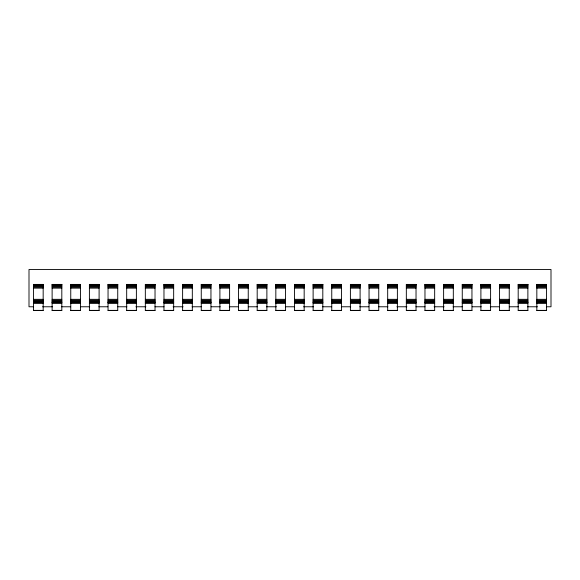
<?xml version="1.0" encoding="UTF-8"?>
<svg xmlns="http://www.w3.org/2000/svg" width="580" height="580" viewBox="0 0 580 580"><rect width="100%" height="100%" fill="white"/><g stroke="black" fill="none" stroke-linecap="round" stroke-linejoin="round"><path stroke-width="0.87" d="M33.473 284.534L43.166 284.534M52.12 284.534L61.814 284.534M70.76 284.534L80.453 284.534M89.4 284.534L99.1 284.534M108.047 284.534L117.74 284.534M126.687 284.534L136.38 284.534M145.334 284.534L155.027 284.534M163.973 284.534L173.666 284.534M182.62 284.534L192.313 284.534M201.26 284.534L210.953 284.534M219.9 284.534L229.6 284.534M238.547 284.534L248.24 284.534M257.187 284.534L266.88 284.534M275.833 284.534L285.527 284.534M294.473 284.534L304.166 284.534M313.12 284.534L322.813 284.534M331.76 284.534L341.453 284.534M350.4 284.534L360.1 284.534M369.047 284.534L378.74 284.534M387.686 284.534L397.38 284.534M406.334 284.534L416.027 284.534M424.973 284.534L434.666 284.534M443.62 284.534L453.313 284.534M462.26 284.534L471.953 284.534M480.9 284.534L490.6 284.534M499.547 284.534L509.24 284.534M518.187 284.534L527.88 284.534M536.833 284.534L546.527 284.534M33.473 284.903L43.166 284.903M52.12 284.903L61.814 284.903M70.76 284.903L80.453 284.903M89.4 284.903L99.1 284.903M108.047 284.903L117.74 284.903M126.687 284.903L136.38 284.903M145.334 284.903L155.027 284.903M163.973 284.903L173.666 284.903M182.62 284.903L192.313 284.903M201.26 284.903L210.953 284.903M219.9 284.903L229.6 284.903M238.547 284.903L248.24 284.903M257.187 284.903L266.88 284.903M275.833 284.903L285.527 284.903M294.473 284.903L304.166 284.903M313.12 284.903L322.813 284.903M331.76 284.903L341.453 284.903M350.4 284.903L360.1 284.903M369.047 284.903L378.74 284.903M387.686 284.903L397.38 284.903M406.334 284.903L416.027 284.903M424.973 284.903L434.666 284.903M443.62 284.903L453.313 284.903M462.26 284.903L471.953 284.903M480.9 284.903L490.6 284.903M499.547 284.903L509.24 284.903M518.187 284.903L527.88 284.903M536.833 284.903L546.527 284.903M33.473 285.498L43.166 285.498M52.12 285.498L61.814 285.498M70.76 285.498L80.453 285.498M89.4 285.498L99.1 285.498M108.047 285.498L117.74 285.498M126.687 285.498L136.38 285.498M145.334 285.498L155.027 285.498M163.973 285.498L173.666 285.498M182.62 285.498L192.313 285.498M201.26 285.498L210.953 285.498M219.9 285.498L229.6 285.498M238.547 285.498L248.24 285.498M257.187 285.498L266.88 285.498M275.833 285.498L285.527 285.498M294.473 285.498L304.166 285.498M313.12 285.498L322.813 285.498M331.76 285.498L341.453 285.498M350.4 285.498L360.1 285.498M369.047 285.498L378.74 285.498M387.686 285.498L397.38 285.498M406.334 285.498L416.027 285.498M424.973 285.498L434.666 285.498M443.62 285.498L453.313 285.498M462.26 285.498L471.953 285.498M480.9 285.498L490.6 285.498M499.547 285.498L509.24 285.498M518.187 285.498L527.88 285.498M536.833 285.498L546.527 285.498M33.473 286.274L43.166 286.274M52.12 286.274L61.814 286.274M70.76 286.274L80.453 286.274M89.4 286.274L99.1 286.274M108.047 286.274L117.74 286.274M126.687 286.274L136.38 286.274M145.334 286.274L155.027 286.274M163.973 286.274L173.666 286.274M182.62 286.274L192.313 286.274M201.26 286.274L210.953 286.274M219.9 286.274L229.6 286.274M238.547 286.274L248.24 286.274M257.187 286.274L266.88 286.274M275.833 286.274L285.527 286.274M294.473 286.274L304.166 286.274M313.12 286.274L322.813 286.274M331.76 286.274L341.453 286.274M350.4 286.274L360.1 286.274M369.047 286.274L378.74 286.274M387.686 286.274L397.38 286.274M406.334 286.274L416.027 286.274M424.973 286.274L434.666 286.274M443.62 286.274L453.313 286.274M462.26 286.274L471.953 286.274M480.9 286.274L490.6 286.274M499.547 286.274L509.24 286.274M518.187 286.274L527.88 286.274M536.833 286.274L546.527 286.274M33.473 287.173L43.166 287.173M52.12 287.173L61.814 287.173M70.76 287.173L80.453 287.173M89.4 287.173L99.1 287.173M108.047 287.173L117.74 287.173M126.687 287.173L136.38 287.173M145.334 287.173L155.027 287.173M163.973 287.173L173.666 287.173M182.62 287.173L192.313 287.173M201.26 287.173L210.953 287.173M219.9 287.173L229.6 287.173M238.547 287.173L248.24 287.173M257.187 287.173L266.88 287.173M275.833 287.173L285.527 287.173M294.473 287.173L304.166 287.173M313.12 287.173L322.813 287.173M331.76 287.173L341.453 287.173M350.4 287.173L360.1 287.173M369.047 287.173L378.74 287.173M387.686 287.173L397.38 287.173M406.334 287.173L416.027 287.173M424.973 287.173L434.666 287.173M443.62 287.173L453.313 287.173M462.26 287.173L471.953 287.173M480.9 287.173L490.6 287.173M499.547 287.173L509.24 287.173M518.187 287.173L527.88 287.173M536.833 287.173L546.527 287.173M33.473 288.137L43.166 288.137M52.12 288.137L61.814 288.137M70.76 288.137L80.453 288.137M89.4 288.137L99.1 288.137M108.047 288.137L117.74 288.137M126.687 288.137L136.38 288.137M145.334 288.137L155.027 288.137M163.973 288.137L173.666 288.137M182.62 288.137L192.313 288.137M201.26 288.137L210.953 288.137M219.9 288.137L229.6 288.137M238.547 288.137L248.24 288.137M257.187 288.137L266.88 288.137M275.833 288.137L285.527 288.137M294.473 288.137L304.166 288.137M313.12 288.137L322.813 288.137M331.76 288.137L341.453 288.137M350.4 288.137L360.1 288.137M369.047 288.137L378.74 288.137M387.686 288.137L397.38 288.137M406.334 288.137L416.027 288.137M424.973 288.137L434.666 288.137M443.62 288.137L453.313 288.137M462.26 288.137L471.953 288.137M480.9 288.137L490.6 288.137M499.547 288.137L509.24 288.137M518.187 288.137L527.88 288.137M536.833 288.137L546.527 288.137M33.473 299.324L43.166 299.324M52.12 299.324L61.814 299.324M70.76 299.324L80.453 299.324M89.4 299.324L99.1 299.324M108.047 299.324L117.74 299.324M126.687 299.324L136.38 299.324M145.334 299.324L155.027 299.324M163.973 299.324L173.666 299.324M182.62 299.324L192.313 299.324M201.26 299.324L210.953 299.324M219.9 299.324L229.6 299.324M238.547 299.324L248.24 299.324M257.187 299.324L266.88 299.324M275.833 299.324L285.527 299.324M294.473 299.324L304.166 299.324M313.12 299.324L322.813 299.324M331.76 299.324L341.453 299.324M350.4 299.324L360.1 299.324M369.047 299.324L378.74 299.324M387.686 299.324L397.38 299.324M406.334 299.324L416.027 299.324M424.973 299.324L434.666 299.324M443.62 299.324L453.313 299.324M462.26 299.324L471.953 299.324M480.9 299.324L490.6 299.324M499.547 299.324L509.24 299.324M518.187 299.324L527.88 299.324M536.833 299.324L546.527 299.324M33.473 300.288L43.166 300.288M52.12 300.288L61.814 300.288M70.76 300.288L80.453 300.288M89.4 300.288L99.1 300.288M108.047 300.288L117.74 300.288M126.687 300.288L136.38 300.288M145.334 300.288L155.027 300.288M163.973 300.288L173.666 300.288M182.62 300.288L192.313 300.288M201.26 300.288L210.953 300.288M219.9 300.288L229.6 300.288M238.547 300.288L248.24 300.288M257.187 300.288L266.88 300.288M275.833 300.288L285.527 300.288M294.473 300.288L304.166 300.288M313.12 300.288L322.813 300.288M331.76 300.288L341.453 300.288M350.4 300.288L360.1 300.288M369.047 300.288L378.74 300.288M387.686 300.288L397.38 300.288M406.334 300.288L416.027 300.288M424.973 300.288L434.666 300.288M443.62 300.288L453.313 300.288M462.26 300.288L471.953 300.288M480.9 300.288L490.6 300.288M499.547 300.288L509.24 300.288M518.187 300.288L527.88 300.288M536.833 300.288L546.527 300.288M33.473 301.187L43.166 301.187M52.12 301.187L61.814 301.187M70.76 301.187L80.453 301.187M89.4 301.187L99.1 301.187M108.047 301.187L117.74 301.187M126.687 301.187L136.38 301.187M145.334 301.187L155.027 301.187M163.973 301.187L173.666 301.187M182.62 301.187L192.313 301.187M201.26 301.187L210.953 301.187M219.9 301.187L229.6 301.187M238.547 301.187L248.24 301.187M257.187 301.187L266.88 301.187M275.833 301.187L285.527 301.187M294.473 301.187L304.166 301.187M313.12 301.187L322.813 301.187M331.76 301.187L341.453 301.187M350.4 301.187L360.1 301.187M369.047 301.187L378.74 301.187M387.686 301.187L397.38 301.187M406.334 301.187L416.027 301.187M424.973 301.187L434.666 301.187M443.62 301.187L453.313 301.187M462.26 301.187L471.953 301.187M480.9 301.187L490.6 301.187M499.547 301.187L509.24 301.187M518.187 301.187L527.88 301.187M536.833 301.187L546.527 301.187M33.473 301.955L43.166 301.955M52.12 301.955L61.814 301.955M70.76 301.955L80.453 301.955M89.4 301.955L99.1 301.955M108.047 301.955L117.74 301.955M126.687 301.955L136.38 301.955M145.334 301.955L155.027 301.955M163.973 301.955L173.666 301.955M182.62 301.955L192.313 301.955M201.26 301.955L210.953 301.955M219.9 301.955L229.6 301.955M238.547 301.955L248.24 301.955M257.187 301.955L266.88 301.955M275.833 301.955L285.527 301.955M294.473 301.955L304.166 301.955M313.12 301.955L322.813 301.955M331.76 301.955L341.453 301.955M350.4 301.955L360.1 301.955M369.047 301.955L378.74 301.955M387.686 301.955L397.38 301.955M406.334 301.955L416.027 301.955M424.973 301.955L434.666 301.955M443.62 301.955L453.313 301.955M462.26 301.955L471.953 301.955M480.9 301.955L490.6 301.955M499.547 301.955L509.24 301.955M518.187 301.955L527.88 301.955M536.833 301.955L546.527 301.955M33.473 302.55L43.166 302.55M52.12 302.55L61.814 302.55M70.76 302.55L80.453 302.55M89.4 302.55L99.1 302.55M108.047 302.55L117.74 302.55M126.687 302.55L136.38 302.55M145.334 302.55L155.027 302.55M163.973 302.55L173.666 302.55M182.62 302.55L192.313 302.55M201.26 302.55L210.953 302.55M219.9 302.55L229.6 302.55M238.547 302.55L248.24 302.55M257.187 302.55L266.88 302.55M275.833 302.55L285.527 302.55M294.473 302.55L304.166 302.55M313.12 302.55L322.813 302.55M331.76 302.55L341.453 302.55M350.4 302.55L360.1 302.55M369.047 302.55L378.74 302.55M387.686 302.55L397.38 302.55M406.334 302.55L416.027 302.55M424.973 302.55L434.666 302.55M443.62 302.55L453.313 302.55M462.26 302.55L471.953 302.55M480.9 302.55L490.6 302.55M499.547 302.55L509.24 302.55M518.187 302.55L527.88 302.55M536.833 302.55L546.527 302.55M33.473 302.919L43.166 302.919M52.12 302.919L61.814 302.919M70.76 302.919L80.453 302.919M89.4 302.919L99.1 302.919M108.047 302.919L117.74 302.919M126.687 302.919L136.38 302.919M145.334 302.919L155.027 302.919M163.973 302.919L173.666 302.919M182.62 302.919L192.313 302.919M201.26 302.919L210.953 302.919M219.9 302.919L229.6 302.919M238.547 302.919L248.24 302.919M257.187 302.919L266.88 302.919M275.833 302.919L285.527 302.919M294.473 302.919L304.166 302.919M313.12 302.919L322.813 302.919M331.76 302.919L341.453 302.919M350.4 302.919L360.1 302.919M369.047 302.919L378.74 302.919M387.686 302.919L397.38 302.919M406.334 302.919L416.027 302.919M424.973 302.919L434.666 302.919M443.62 302.919L453.313 302.919M462.26 302.919L471.953 302.919M480.9 302.919L490.6 302.919M499.547 302.919L509.24 302.919M518.187 302.919L527.88 302.919M536.833 302.919L546.527 302.919M33.473 303.05L43.166 303.05M52.12 303.05L61.814 303.05M70.76 303.05L80.453 303.05M89.4 303.05L99.1 303.05M108.047 303.05L117.74 303.05M126.687 303.05L136.38 303.05M145.334 303.05L155.027 303.05M163.973 303.05L173.666 303.05M182.62 303.05L192.313 303.05M201.26 303.05L210.953 303.05M219.9 303.05L229.6 303.05M238.547 303.05L248.24 303.05M257.187 303.05L266.88 303.05M275.833 303.05L285.527 303.05M294.473 303.05L304.166 303.05M313.12 303.05L322.813 303.05M331.76 303.05L341.453 303.05M350.4 303.05L360.1 303.05M369.047 303.05L378.74 303.05M387.686 303.05L397.38 303.05M406.334 303.05L416.027 303.05M424.973 303.05L434.666 303.05M443.62 303.05L453.313 303.05M462.26 303.05L471.953 303.05M480.9 303.05L490.6 303.05M499.547 303.05L509.24 303.05M518.187 303.05L527.88 303.05M536.833 303.05L546.527 303.05M33.531 306.776L29 306.776L29 269.49L551 269.49L551 306.776L546.469 306.776M42.594 306.776L52.562 306.776M61.625 306.776L70.688 306.776M80.656 306.776L89.719 306.776M98.781 306.776L107.844 306.776M117.812 306.776L126.875 306.776M135.938 306.776L145.906 306.776M154.969 306.776L164.031 306.776M173.094 306.776L183.062 306.776M192.125 306.776L201.188 306.776M211.156 306.776L220.219 306.776M229.281 306.776L238.344 306.776M248.312 306.776L257.375 306.776M266.438 306.776L276.406 306.776M285.469 306.776L294.531 306.776M303.594 306.776L313.562 306.776M322.625 306.776L331.688 306.776M341.656 306.776L350.719 306.776M359.781 306.776L368.844 306.776M378.812 306.776L387.875 306.776M396.938 306.776L406.906 306.776M415.969 306.776L425.031 306.776M434.094 306.776L444.062 306.776M453.125 306.776L462.188 306.776M472.156 306.776L481.219 306.776M490.281 306.776L499.344 306.776M509.312 306.776L518.375 306.776M527.438 306.776L537.406 306.776M33.473 310.38L43.166 310.38M52.12 310.38L61.814 310.38M70.76 310.38L80.453 310.38M89.4 310.38L99.1 310.38M108.047 310.38L117.74 310.38M126.687 310.38L136.38 310.38M145.334 310.38L155.027 310.38M163.973 310.38L173.666 310.38M182.62 310.38L192.313 310.38M201.26 310.38L210.953 310.38M219.9 310.38L229.6 310.38M238.547 310.38L248.24 310.38M257.187 310.38L266.88 310.38M275.833 310.38L285.527 310.38M294.473 310.38L304.166 310.38M313.12 310.38L322.813 310.38M331.76 310.38L341.453 310.38M350.4 310.38L360.1 310.38M369.047 310.38L378.74 310.38M387.686 310.38L397.38 310.38M406.334 310.38L416.027 310.38M424.973 310.38L434.666 310.38M443.62 310.38L453.313 310.38M462.26 310.38L471.953 310.38M480.9 310.38L490.6 310.38M499.547 310.38L509.24 310.38M518.187 310.38L527.88 310.38M536.833 310.38L546.527 310.38M43.166 284.41L33.473 284.41L33.473 310.51L43.166 310.51L43.166 284.41M61.814 284.41L52.12 284.41L52.12 310.51L61.814 310.51L61.814 284.41M80.453 284.41L70.76 284.41L70.76 310.51L80.453 310.51L80.453 284.41M99.1 284.41L89.4 284.41L89.4 310.51L99.1 310.51L99.1 284.41M117.74 284.41L108.047 284.41L108.047 310.51L117.74 310.51L117.74 284.41M136.38 284.41L126.687 284.41L126.687 310.51L136.38 310.51L136.38 284.41M155.027 284.41L145.334 284.41L145.334 310.51L155.027 310.51L155.027 284.41M173.666 284.41L163.973 284.41L163.973 310.51L173.666 310.51L173.666 284.41M192.313 284.41L182.62 284.41L182.62 310.51L192.313 310.51L192.313 284.41M210.953 284.41L201.26 284.41L201.26 310.51L210.953 310.51L210.953 284.41M229.6 284.41L219.9 284.41L219.9 310.51L229.6 310.51L229.6 284.41M248.24 284.41L238.547 284.41L238.547 310.51L248.24 310.51L248.24 284.41M266.88 284.41L257.187 284.41L257.187 310.51L266.88 310.51L266.88 284.41M285.527 284.41L275.833 284.41L275.833 310.51L285.527 310.51L285.527 284.41M304.166 284.41L294.473 284.41L294.473 310.51L304.166 310.51L304.166 284.41M322.813 284.41L313.12 284.41L313.12 310.51L322.813 310.51L322.813 284.41M341.453 284.41L331.76 284.41L331.76 310.51L341.453 310.51L341.453 284.41M360.1 284.41L350.4 284.41L350.4 310.51L360.1 310.51L360.1 284.41M378.74 284.41L369.047 284.41L369.047 310.51L378.74 310.51L378.74 284.41M397.38 284.41L387.686 284.41L387.686 310.51L397.38 310.51L397.38 284.41M416.027 284.41L406.334 284.41L406.334 310.51L416.027 310.51L416.027 284.41M434.666 284.41L424.973 284.41L424.973 310.51L434.666 310.51L434.666 284.41M453.313 284.41L443.62 284.41L443.62 310.51L453.313 310.51L453.313 284.41M471.953 284.41L462.26 284.41L462.26 310.51L471.953 310.51L471.953 284.41M490.6 284.41L480.9 284.41L480.9 310.51L490.6 310.51L490.6 284.41M509.24 284.41L499.547 284.41L499.547 310.51L509.24 310.51L509.24 284.41M527.88 284.41L518.187 284.41L518.187 310.51L527.88 310.51L527.88 284.41M546.527 284.41L536.833 284.41L536.833 310.51L546.527 310.51L546.527 284.41"/></g></svg>
